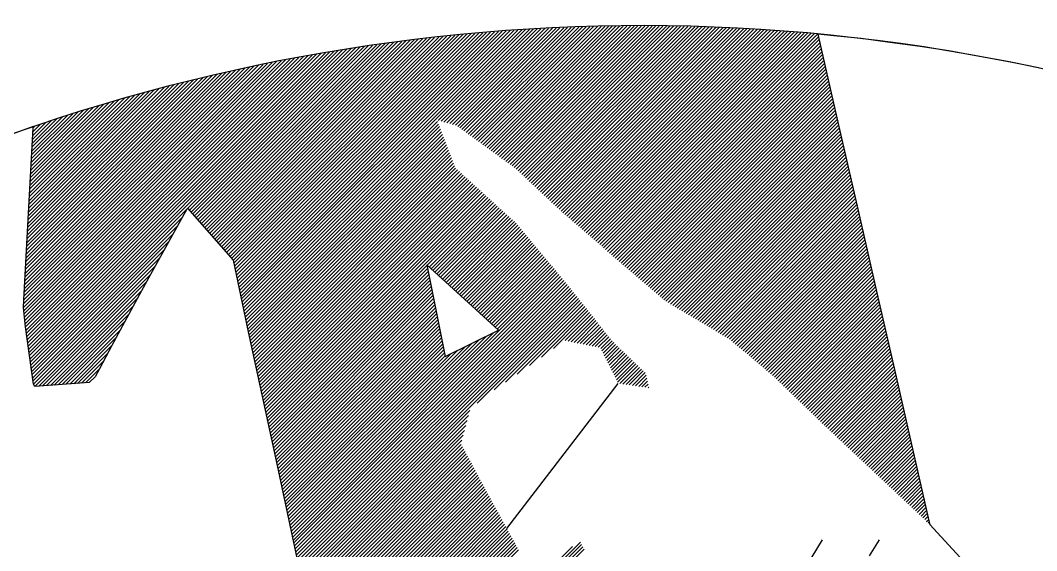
# Model space of a CAD drawing. Header units: inches. Extents: x 0 to 36, y 0 to 24.
# Drawn here: x 8.973 to 9.496, y 22.082 to 22.355 of the extents above; entities that cross this region are included whole.
import ezdxf

# ---------------------------------------------------------------- set-up
doc = ezdxf.new("R2010")
doc.units = ezdxf.units.IN
doc.header["$MEASUREMENT"] = 0
doc.layers.add('CoverSheet', color=7, linetype='CONTINUOUS')

msp = doc.modelspace()

# ---------------------------------------------------------------- linework, layer by layer
at = {"layer": 'CoverSheet'}
for p, q in [((9.19117, 22.30263), (9.23912, 22.35059)), ((9.19264, 22.30224), (9.24109, 22.35069)), ((9.1941, 22.30185), (9.24306, 22.3508)), ((9.19557, 22.30145), (9.24502, 22.3509)), ((9.19704, 22.30106), (9.24697, 22.35099)), ((9.19822, 22.30038), (9.24892, 22.35108)), ((9.1993, 22.2996), (9.25087, 22.35117)), ((9.20038, 22.29881), (9.25282, 22.35125)), ((9.20146, 22.29803), (9.25476, 22.35133)), ((9.20254, 22.29725), (9.25669, 22.3514)), ((9.20362, 22.29646), (9.25862, 22.35147)), ((9.20469, 22.29568), (9.26055, 22.35154)), ((9.20577, 22.2949), (9.26248, 22.3516)), ((9.20685, 22.29411), (9.2644, 22.35166)), ((9.20793, 22.29333), (9.26631, 22.35171)), ((9.20901, 22.29255), (9.26823, 22.35177)), ((9.21009, 22.29176), (9.27013, 22.35181)), ((9.21116, 22.29098), (9.27204, 22.35186)), ((9.21224, 22.2902), (9.27394, 22.35189)), ((9.21332, 22.28942), (9.27584, 22.35193)), ((9.2144, 22.28863), (9.27773, 22.35196)), ((9.21548, 22.28785), (9.27962, 22.35199)), ((9.21656, 22.28707), (9.2815, 22.35201)), ((9.21764, 22.28628), (9.28339, 22.35204)), ((9.21871, 22.2855), (9.28527, 22.35205)), ((9.21979, 22.28472), (9.28714, 22.35207)), ((9.22087, 22.28393), (9.28901, 22.35208)), ((9.22195, 22.28315), (9.29088, 22.35208)), ((9.22303, 22.28237), (9.29274, 22.35208)), ((9.22411, 22.28158), (9.2946, 22.35208)), ((9.22518, 22.2808), (9.29646, 22.35208)), ((9.22626, 22.28002), (9.29831, 22.35207)), ((9.22734, 22.27924), (9.30016, 22.35206)), ((9.22835, 22.27839), (9.30201, 22.35204)), ((9.22931, 22.27748), (9.30385, 22.35202)), ((9.23027, 22.27658), (9.30569, 22.352)), ((9.23123, 22.27568), (9.30753, 22.35198)), ((9.2322, 22.27478), (9.30936, 22.35195)), ((9.23316, 22.27388), (9.31119, 22.35192)), ((9.23412, 22.27298), (9.31302, 22.35188)), ((9.23508, 22.27208), (9.31484, 22.35184)), ((9.23604, 22.27118), (9.31666, 22.3518)), ((9.237, 22.27028), (9.31848, 22.35175)), ((9.23796, 22.26938), (9.32029, 22.3517)), ((9.23892, 22.26848), (9.3221, 22.35165)), ((9.23988, 22.26757), (9.3239, 22.3516)), ((9.24084, 22.26667), (9.32571, 22.35154)), ((9.2418, 22.26577), (9.32751, 22.35148)), ((9.24276, 22.26487), (9.3293, 22.35141)), ((9.24372, 22.26397), (9.3311, 22.35134)), ((9.24468, 22.26307), (9.33289, 22.35127)), ((9.24564, 22.26217), (9.33467, 22.3512)), ((9.24661, 22.26127), (9.33646, 22.35112)), ((9.24757, 22.26037), (9.33824, 22.35104)), ((9.24853, 22.25947), (9.34001, 22.35095)), ((9.24949, 22.25857), (9.34179, 22.35087)), ((9.25045, 22.25767), (9.34356, 22.35078)), ((9.25145, 22.2568), (9.34533, 22.35068)), ((9.25244, 22.25594), (9.34709, 22.35059)), ((9.07493, 22.24038), (9.18005, 22.3455)), ((9.0758, 22.23939), (9.18216, 22.34574)), ((9.07667, 22.23839), (9.18426, 22.34598)), ((9.07754, 22.2374), (9.18635, 22.34621)), ((9.07841, 22.23641), (9.18844, 22.34644)), ((9.07927, 22.23541), (9.19052, 22.34667)), ((9.08014, 22.23442), (9.1926, 22.34688)), ((9.08101, 22.23343), (9.19468, 22.3471)), ((9.08188, 22.23244), (9.19675, 22.3473)), ((9.08272, 22.23141), (9.19881, 22.34751)), ((9.08305, 22.22988), (9.20087, 22.34771)), ((9.08337, 22.22835), (9.20293, 22.3479)), ((9.0837, 22.22681), (9.20498, 22.34809)), ((9.08403, 22.22528), (9.20702, 22.34827)), ((9.08436, 22.22375), (9.20906, 22.34845)), ((9.08469, 22.22222), (9.2111, 22.34862)), ((9.08502, 22.22068), (9.21313, 22.34879)), ((9.08535, 22.21915), (9.21516, 22.34896)), ((9.08568, 22.21762), (9.21718, 22.34912)), ((9.086, 22.21608), (9.21919, 22.34927)), ((9.08633, 22.21455), (9.22121, 22.34943)), ((9.08666, 22.21302), (9.22322, 22.34957)), ((9.08699, 22.21148), (9.22522, 22.34971)), ((9.08732, 22.20995), (9.22722, 22.34985)), ((9.08765, 22.20842), (9.22921, 22.34999)), ((9.08798, 22.20689), (9.2312, 22.35011)), ((9.0883, 22.20535), (9.23319, 22.35024)), ((9.18823, 22.30341), (9.23517, 22.35036)), ((9.1897, 22.30302), (9.23715, 22.35047)), ((9.25344, 22.25507), (9.34886, 22.35049)), ((9.25444, 22.25421), (9.35062, 22.35039)), ((9.25543, 22.25334), (9.35237, 22.35028)), ((9.25643, 22.25248), (9.35412, 22.35017)), ((9.25742, 22.25161), (9.35587, 22.35006)), ((9.25842, 22.25074), (9.35762, 22.34995)), ((9.25942, 22.24988), (9.35937, 22.34983)), ((9.26041, 22.24901), (9.36111, 22.34971)), ((9.26141, 22.24815), (9.36285, 22.34958)), ((9.2624, 22.24728), (9.36458, 22.34946)), ((9.2634, 22.24642), (9.36631, 22.34933)), ((9.2644, 22.24555), (9.36804, 22.3492)), ((9.26539, 22.24469), (9.36977, 22.34906)), ((9.26639, 22.24382), (9.37149, 22.34893)), ((9.26738, 22.24295), (9.37322, 22.34879)), ((9.26838, 22.24209), (9.37493, 22.34864)), ((9.26938, 22.24122), (9.37665, 22.3485)), ((9.27037, 22.24036), (9.37836, 22.34835)), ((9.27137, 22.23949), (9.38007, 22.3482)), ((9.27236, 22.23863), (9.38178, 22.34804)), ((9.27336, 22.23776), (9.38348, 22.34788)), ((9.27436, 22.2369), (9.38392, 22.34646)), ((9.38363, 22.34787), (9.39431, 22.301)), ((9.39015, 22.3472), (9.38363, 22.34787)), ((9.4059, 22.34562), (9.39015, 22.3472)), ((9.42078, 22.34368), (9.4059, 22.34562)), ((9.05929, 22.25825), (9.14121, 22.34016)), ((9.06016, 22.25726), (9.14342, 22.34051)), ((9.06103, 22.25627), (9.14562, 22.34085)), ((9.0619, 22.25527), (9.14781, 22.34118)), ((9.06277, 22.25428), (9.15, 22.34151)), ((9.06364, 22.25329), (9.15218, 22.34183)), ((9.06451, 22.25229), (9.15436, 22.34215)), ((9.06537, 22.2513), (9.15653, 22.34246)), ((9.06624, 22.25031), (9.1587, 22.34276)), ((9.06711, 22.24932), (9.16086, 22.34306)), ((9.06798, 22.24832), (9.16301, 22.34336)), ((9.06885, 22.24733), (9.16516, 22.34364)), ((9.06972, 22.24634), (9.16731, 22.34392)), ((9.07059, 22.24534), (9.16944, 22.3442)), ((9.07146, 22.24435), (9.17158, 22.34447)), ((9.07232, 22.24336), (9.1737, 22.34474)), ((9.07319, 22.24237), (9.17582, 22.345)), ((9.07406, 22.24137), (9.17794, 22.34525)), ((9.27535, 22.23603), (9.38426, 22.34494)), ((9.27635, 22.23516), (9.38461, 22.34343)), ((9.27734, 22.2343), (9.38496, 22.34191)), ((9.27834, 22.23343), (9.3853, 22.3404)), ((9.43628, 22.34147), (9.42078, 22.34368)), ((9.45112, 22.33925), (9.43628, 22.34147)), ((8.97554, 22.1987), (9.11193, 22.33508)), ((8.97577, 22.19706), (9.11422, 22.33551)), ((8.976, 22.19543), (9.1165, 22.33594)), ((8.97622, 22.19379), (9.11878, 22.33636)), ((8.97645, 22.19216), (9.12105, 22.33677)), ((8.97668, 22.19053), (9.12332, 22.33717)), ((8.9769, 22.18889), (9.12558, 22.33757)), ((8.97713, 22.18726), (9.12783, 22.33796)), ((8.97736, 22.18562), (9.13008, 22.33834)), ((8.97758, 22.18399), (9.13232, 22.33872)), ((8.97781, 22.18235), (9.13455, 22.33909)), ((8.97804, 22.18072), (9.13677, 22.33945)), ((8.97826, 22.17908), (9.13899, 22.33981)), ((9.27934, 22.23257), (9.38565, 22.33888)), ((9.28033, 22.2317), (9.386, 22.33737)), ((9.28133, 22.23084), (9.38634, 22.33585)), ((9.46313, 22.33714), (9.45112, 22.33925)), ((9.48131, 22.33376), (9.46313, 22.33714)), ((8.97463, 22.20524), (9.10268, 22.33329)), ((8.97466, 22.20712), (9.10035, 22.33282)), ((8.97476, 22.20909), (9.09802, 22.33234)), ((8.97486, 22.2036), (9.105, 22.33375)), ((8.97487, 22.21106), (9.09567, 22.33186)), ((8.97498, 22.21303), (9.09332, 22.33137)), ((8.97509, 22.20197), (9.10732, 22.3342)), ((8.97509, 22.215), (9.09096, 22.33088)), ((8.97519, 22.21697), (9.0886, 22.33037)), ((8.9753, 22.21894), (9.08622, 22.32986)), ((8.97532, 22.20033), (9.10963, 22.33464)), ((9.28233, 22.22998), (9.38669, 22.33434)), ((9.28334, 22.22912), (9.38704, 22.33282)), ((9.28434, 22.22826), (9.38738, 22.33131)), ((9.28534, 22.22741), (9.38773, 22.32979)), ((9.49735, 22.33048), (9.48131, 22.33376)), ((8.97541, 22.2209), (9.08384, 22.32934)), ((8.97552, 22.22287), (9.08145, 22.32881)), ((8.97562, 22.22484), (9.07905, 22.32827)), ((8.97573, 22.22681), (9.07664, 22.32772)), ((8.97584, 22.22878), (9.07423, 22.32717)), ((8.97595, 22.23075), (9.0718, 22.32661)), ((8.97605, 22.23272), (9.06937, 22.32604)), ((8.97616, 22.23469), (9.06693, 22.32546)), ((8.97627, 22.23666), (9.06448, 22.32487)), ((9.28635, 22.22655), (9.38807, 22.32828)), ((9.28735, 22.22569), (9.38842, 22.32676)), ((9.28836, 22.22483), (9.38877, 22.32524)), ((8.97638, 22.23863), (9.06202, 22.32427)), ((8.97648, 22.2406), (9.05956, 22.32367)), ((8.97659, 22.24257), (9.05708, 22.32305)), ((8.9767, 22.24453), (9.05459, 22.32243)), ((8.97681, 22.2465), (9.0521, 22.32179)), ((8.97691, 22.24847), (9.04959, 22.32115)), ((8.97702, 22.25044), (9.04708, 22.3205)), ((8.97713, 22.25241), (9.04455, 22.31984)), ((8.97724, 22.25438), (9.04202, 22.31916)), ((9.28936, 22.22398), (9.38911, 22.32373)), ((9.29036, 22.22312), (9.38946, 22.32221)), ((9.29137, 22.22226), (9.38981, 22.3207)), ((9.29237, 22.2214), (9.39015, 22.31918)), ((8.97734, 22.25635), (9.03948, 22.31848)), ((8.97745, 22.25832), (9.03692, 22.31779)), ((8.97756, 22.26029), (9.03436, 22.31708)), ((8.97767, 22.26226), (9.03178, 22.31637)), ((8.97777, 22.26423), (9.0292, 22.31565)), ((8.97788, 22.26619), (9.0266, 22.31491)), ((8.97799, 22.26816), (9.02399, 22.31417)), ((9.29338, 22.22055), (9.3905, 22.31767)), ((9.29438, 22.21969), (9.39085, 22.31615)), ((9.29538, 22.21883), (9.39119, 22.31464)), ((8.9781, 22.27013), (9.02138, 22.31341)), ((8.9782, 22.2721), (9.01875, 22.31264)), ((8.97831, 22.27407), (9.01611, 22.31186)), ((8.97842, 22.27604), (9.01345, 22.31107)), ((8.97853, 22.27801), (9.01079, 22.31027)), ((8.97864, 22.27998), (9.00811, 22.30946)), ((8.97874, 22.28195), (9.00542, 22.30863)), ((9.29639, 22.21797), (9.39154, 22.31312)), ((9.29739, 22.21712), (9.39189, 22.31161)), ((9.2984, 22.21626), (9.39223, 22.31009)), ((8.97885, 22.28392), (9.00272, 22.30779)), ((8.97896, 22.28589), (9.00001, 22.30694)), ((8.97907, 22.28785), (8.99728, 22.30607)), ((8.97917, 22.28982), (8.99454, 22.3052)), ((8.97928, 22.29179), (8.99179, 22.3043)), ((8.97939, 22.29376), (8.98903, 22.3034)), ((9.2994, 22.2154), (9.39258, 22.30858)), ((9.3004, 22.21454), (9.39292, 22.30706)), ((9.30141, 22.21369), (9.39327, 22.30555)), ((9.30241, 22.21283), (9.39362, 22.30403)), ((8.9797, 22.30028), (8.93788, 22.28516)), ((8.97713, 22.25241), (8.97971, 22.29967)), ((8.9795, 22.29573), (8.98625, 22.30248)), ((8.9796, 22.2977), (8.98345, 22.30155)), ((8.97971, 22.29967), (8.9797, 22.30028)), ((8.97971, 22.29967), (8.98065, 22.3006)), ((9.08863, 22.20382), (9.18775, 22.30294)), ((9.08896, 22.20229), (9.18828, 22.3016)), ((9.08929, 22.20075), (9.1888, 22.30026)), ((9.08962, 22.19922), (9.18932, 22.29892)), ((9.30342, 22.21197), (9.39396, 22.30252)), ((9.30442, 22.21111), (9.39431, 22.301)), ((9.30546, 22.21029), (9.39466, 22.29949)), ((9.39431, 22.301), (9.40436, 22.25706)), ((9.08995, 22.19769), (9.18984, 22.29758)), ((9.09028, 22.19615), (9.19036, 22.29624)), ((9.0906, 22.19462), (9.19088, 22.2949)), ((9.09093, 22.19309), (9.1914, 22.29356)), ((9.30662, 22.20959), (9.395, 22.29797)), ((9.30779, 22.2089), (9.39535, 22.29646)), ((9.30895, 22.2082), (9.3957, 22.29494)), ((9.31012, 22.20751), (9.39604, 22.29343)), ((9.09126, 22.19156), (9.19192, 22.29222)), ((9.09159, 22.19002), (9.19244, 22.29088)), ((9.09192, 22.18849), (9.19297, 22.28954)), ((9.09225, 22.18696), (9.19349, 22.2882)), ((9.31129, 22.20681), (9.39639, 22.29191)), ((9.31245, 22.20612), (9.39673, 22.2904)), ((9.31362, 22.20542), (9.39708, 22.28888)), ((9.09258, 22.18542), (9.19401, 22.28686)), ((9.0929, 22.18389), (9.19453, 22.28552)), ((9.09323, 22.18236), (9.19505, 22.28418)), ((9.09356, 22.18083), (9.19557, 22.28283)), ((9.31479, 22.20473), (9.39743, 22.28737)), ((9.31595, 22.20403), (9.39777, 22.28585)), ((9.31712, 22.20334), (9.39812, 22.28434)), ((9.31829, 22.20264), (9.39847, 22.28282)), ((9.09389, 22.17929), (9.19609, 22.28149)), ((9.09422, 22.17776), (9.19661, 22.28015)), ((9.09455, 22.17623), (9.19718, 22.27886)), ((9.09488, 22.17469), (9.19816, 22.27798)), ((9.31945, 22.20195), (9.39881, 22.28131)), ((9.32062, 22.20125), (9.39916, 22.27979)), ((9.32179, 22.20056), (9.39951, 22.27828)), ((9.0952, 22.17316), (9.19913, 22.27709)), ((9.09553, 22.17163), (9.20011, 22.2762)), ((9.09586, 22.17009), (9.20108, 22.27532)), ((9.09619, 22.16856), (9.20206, 22.27443)), ((9.09652, 22.16703), (9.20303, 22.27354)), ((9.09685, 22.1655), (9.20401, 22.27266)), ((9.32295, 22.19986), (9.39985, 22.27676)), ((9.32412, 22.19917), (9.4002, 22.27524)), ((9.32529, 22.19847), (9.40055, 22.27373)), ((9.32645, 22.19777), (9.40089, 22.27221)), ((9.09718, 22.16396), (9.20498, 22.27177)), ((9.09751, 22.16243), (9.20596, 22.27088)), ((9.09783, 22.1609), (9.20693, 22.27)), ((9.09816, 22.15936), (9.20791, 22.26911)), ((9.09849, 22.15783), (9.20888, 22.26822)), ((9.09882, 22.1563), (9.20986, 22.26733)), ((9.32762, 22.19708), (9.40124, 22.2707)), ((9.32879, 22.19638), (9.40158, 22.26918)), ((9.32995, 22.19569), (9.40193, 22.26767)), ((9.09915, 22.15477), (9.21083, 22.26645)), ((9.09948, 22.15323), (9.21181, 22.26556)), ((9.09981, 22.1517), (9.21278, 22.26467)), ((9.10013, 22.15017), (9.21376, 22.26379)), ((9.10046, 22.14863), (9.21473, 22.2629)), ((9.18254, 22.22885), (9.21571, 22.26201)), ((9.33112, 22.19499), (9.40228, 22.26615)), ((9.33228, 22.1943), (9.40262, 22.26464)), ((9.33345, 22.1936), (9.40297, 22.26312)), ((9.33462, 22.19291), (9.40332, 22.26161)), ((8.97849, 22.17745), (9.05877, 22.25773)), ((9.05877, 22.25773), (9.05643, 22.25352)), ((9.05929, 22.25825), (9.05877, 22.25773)), ((9.08272, 22.23141), (9.05929, 22.25825)), ((9.18352, 22.22796), (9.21668, 22.26113)), ((9.18449, 22.22708), (9.21766, 22.26024)), ((9.18546, 22.22619), (9.21863, 22.25935)), ((9.18644, 22.2253), (9.21961, 22.25847)), ((9.18741, 22.22441), (9.22058, 22.25758)), ((9.18839, 22.22353), (9.22155, 22.25669)), ((9.33578, 22.19221), (9.40366, 22.26009)), ((9.33695, 22.19152), (9.40401, 22.25858)), ((9.33812, 22.19082), (9.40436, 22.25706)), ((9.40436, 22.25706), (9.41405, 22.21464)), ((8.97487, 22.21106), (8.97713, 22.25241)), ((8.97872, 22.17581), (9.05643, 22.25352)), ((9.05643, 22.25352), (9.04005, 22.22411)), ((9.18936, 22.22264), (9.22253, 22.25581)), ((9.19033, 22.22175), (9.2235, 22.25492)), ((9.19131, 22.22086), (9.22448, 22.25403)), ((9.19228, 22.21997), (9.22545, 22.25315)), ((9.19325, 22.21909), (9.22643, 22.25226)), ((9.19423, 22.2182), (9.2274, 22.25137)), ((9.33913, 22.18998), (9.4047, 22.25555)), ((9.34014, 22.18913), (9.40505, 22.25403)), ((9.34115, 22.18827), (9.40539, 22.25252)), ((8.97894, 22.17418), (9.05409, 22.24932)), ((9.1952, 22.21731), (9.22836, 22.25046)), ((9.19618, 22.21642), (9.2292, 22.24945)), ((9.19715, 22.21554), (9.23005, 22.24844)), ((9.19812, 22.21465), (9.2309, 22.24742)), ((9.1991, 22.21376), (9.23174, 22.24641)), ((9.34216, 22.18742), (9.40574, 22.251)), ((9.34317, 22.18657), (9.40609, 22.24949)), ((9.34418, 22.18572), (9.40643, 22.24797)), ((9.34519, 22.18486), (9.40678, 22.24646)), ((8.97917, 22.17254), (9.05175, 22.24512)), ((8.9794, 22.17091), (9.04941, 22.24092)), ((9.20007, 22.21287), (9.23259, 22.24539)), ((9.20105, 22.21198), (9.23344, 22.24438)), ((9.20202, 22.2111), (9.23428, 22.24336)), ((9.20299, 22.21021), (9.23513, 22.24235)), ((9.20397, 22.20932), (9.23598, 22.24133)), ((9.3462, 22.18401), (9.40713, 22.24494)), ((9.34721, 22.18316), (9.40747, 22.24343)), ((9.34822, 22.18231), (9.40782, 22.24191)), ((8.97962, 22.16927), (9.04707, 22.23672)), ((9.20494, 22.20843), (9.23682, 22.24032)), ((9.20591, 22.20755), (9.23767, 22.2393)), ((9.20689, 22.20666), (9.23852, 22.23829)), ((9.20786, 22.20577), (9.23936, 22.23727)), ((9.20884, 22.20488), (9.24021, 22.23626)), ((9.34922, 22.18145), (9.40817, 22.2404)), ((9.35023, 22.1806), (9.40851, 22.23888)), ((9.35124, 22.17975), (9.40886, 22.23737)), ((9.35225, 22.1789), (9.40921, 22.23585)), ((8.97985, 22.16764), (9.04473, 22.23252)), ((9.0906, 22.19462), (9.08272, 22.23141)), ((9.20981, 22.204), (9.24106, 22.23524)), ((9.21078, 22.20311), (9.2419, 22.23423)), ((9.21176, 22.20222), (9.24275, 22.23321)), ((9.21273, 22.20133), (9.2436, 22.2322)), ((9.2137, 22.20044), (9.24444, 22.23118)), ((9.21468, 22.19956), (9.24529, 22.23017)), ((9.35326, 22.17805), (9.40955, 22.23434)), ((9.35427, 22.17719), (9.4099, 22.23282)), ((9.35528, 22.17634), (9.41024, 22.23131)), ((8.98048, 22.16641), (9.04239, 22.22831)), ((9.10079, 22.1471), (9.18238, 22.22869)), ((9.10112, 22.14557), (9.18269, 22.22714)), ((9.10145, 22.14403), (9.183, 22.22559)), ((9.11328, 22.08885), (9.24953, 22.2251)), ((9.21921, 22.19543), (9.1823, 22.22907)), ((9.1823, 22.22907), (9.19183, 22.18186)), ((9.21565, 22.19867), (9.24614, 22.22915)), ((9.21663, 22.19778), (9.24698, 22.22814)), ((9.2176, 22.19689), (9.24783, 22.22712)), ((9.21857, 22.19601), (9.24868, 22.22611)), ((9.35629, 22.17549), (9.41059, 22.22979)), ((9.3573, 22.17464), (9.41094, 22.22827)), ((9.35831, 22.17378), (9.41128, 22.22676)), ((9.35932, 22.17293), (9.41163, 22.22524)), ((8.98248, 22.16655), (9.04005, 22.22411)), ((8.98449, 22.16669), (9.03771, 22.21991)), ((9.04005, 22.22411), (9.03542, 22.21576)), ((9.10178, 22.1425), (9.18332, 22.22404)), ((9.10211, 22.14097), (9.18363, 22.22249)), ((9.10243, 22.13944), (9.18394, 22.22094)), ((9.11361, 22.08732), (9.25037, 22.22408)), ((9.11394, 22.08578), (9.25122, 22.22307)), ((9.11426, 22.08425), (9.25207, 22.22205)), ((9.11459, 22.08272), (9.25291, 22.22104)), ((9.11492, 22.08118), (9.25375, 22.22001)), ((9.36033, 22.17208), (9.41198, 22.22373)), ((9.3613, 22.17119), (9.41232, 22.22221)), ((9.36224, 22.17027), (9.41267, 22.2207)), ((8.98649, 22.16683), (9.03542, 22.21576)), ((9.03542, 22.21576), (9.02023, 22.18754)), ((9.10276, 22.1379), (9.18425, 22.21939)), ((9.10309, 22.13637), (9.18457, 22.21785)), ((9.10342, 22.13484), (9.18488, 22.2163)), ((9.10375, 22.1333), (9.18519, 22.21475)), ((9.11525, 22.07965), (9.25458, 22.21898)), ((9.11558, 22.07812), (9.2554, 22.21794)), ((9.11591, 22.07658), (9.25623, 22.2169)), ((9.11624, 22.07505), (9.25705, 22.21587)), ((9.11656, 22.07352), (9.25788, 22.21483)), ((9.36319, 22.16936), (9.41302, 22.21918)), ((9.36414, 22.16845), (9.41336, 22.21767)), ((9.36509, 22.16753), (9.41371, 22.21615)), ((9.36603, 22.16662), (9.41405, 22.21464)), ((9.41405, 22.21464), (9.42306, 22.17524)), ((8.97466, 22.20712), (8.97487, 22.21106)), ((8.98849, 22.16697), (9.03325, 22.21173)), ((9.10408, 22.13177), (9.1855, 22.2132)), ((9.10441, 22.13024), (9.18582, 22.21165)), ((9.10473, 22.1287), (9.18613, 22.2101)), ((9.11689, 22.07199), (9.2587, 22.2138)), ((9.11722, 22.07045), (9.25953, 22.21276)), ((9.11755, 22.06892), (9.26035, 22.21172)), ((9.20827, 22.15778), (9.26118, 22.21069)), ((9.21704, 22.16468), (9.262, 22.20965)), ((9.36698, 22.1657), (9.4144, 22.21312)), ((9.36793, 22.16479), (9.41475, 22.21161)), ((9.36888, 22.16387), (9.41509, 22.21009)), ((8.97577, 22.19706), (8.97466, 22.20712)), ((8.9905, 22.16712), (9.03108, 22.2077)), ((9.10506, 22.12717), (9.18644, 22.20855)), ((9.10539, 22.12564), (9.18675, 22.207)), ((9.10572, 22.12411), (9.18707, 22.20545)), ((9.22291, 22.16869), (9.26283, 22.20861)), ((9.22887, 22.17279), (9.26365, 22.20758)), ((9.23512, 22.17719), (9.26448, 22.20654)), ((9.24138, 22.18158), (9.2653, 22.2055)), ((9.24763, 22.18597), (9.26613, 22.20447)), ((9.36982, 22.16296), (9.41544, 22.20858)), ((9.37077, 22.16205), (9.41579, 22.20706)), ((9.37172, 22.16113), (9.41613, 22.20555)), ((9.37267, 22.16022), (9.41648, 22.20403)), ((8.9925, 22.16726), (9.02891, 22.20367)), ((8.9945, 22.1674), (9.02674, 22.19963)), ((9.10605, 22.12257), (9.18738, 22.2039)), ((9.10638, 22.12104), (9.18769, 22.20236)), ((9.10671, 22.11951), (9.18801, 22.20081)), ((9.10703, 22.11797), (9.18832, 22.19926)), ((9.25354, 22.19002), (9.26695, 22.20343)), ((9.25509, 22.18971), (9.26778, 22.2024)), ((9.25665, 22.1894), (9.26861, 22.20136)), ((9.2582, 22.18909), (9.26943, 22.20032)), ((9.25976, 22.18879), (9.27026, 22.19929)), ((9.37361, 22.1593), (9.41683, 22.20252)), ((9.37456, 22.15839), (9.41717, 22.201)), ((9.37551, 22.15748), (9.41752, 22.19949)), ((8.97985, 22.16764), (8.97577, 22.19706)), ((8.99651, 22.16754), (9.02457, 22.1956)), ((9.10539, 22.12564), (9.0906, 22.19462)), ((9.10736, 22.11644), (9.18863, 22.19771)), ((9.10769, 22.11491), (9.18894, 22.19616)), ((9.10802, 22.11338), (9.18926, 22.19461)), ((9.11295, 22.09038), (9.2168, 22.19423)), ((9.19183, 22.18186), (9.21921, 22.19543)), ((9.26131, 22.18848), (9.27108, 22.19825)), ((9.26286, 22.18817), (9.27191, 22.19721)), ((9.26442, 22.18786), (9.27273, 22.19618)), ((9.26597, 22.18756), (9.27356, 22.19514)), ((9.26753, 22.18725), (9.27438, 22.1941)), ((9.37645, 22.15656), (9.41787, 22.19797)), ((9.3774, 22.15565), (9.41821, 22.19646)), ((9.37835, 22.15473), (9.41856, 22.19494)), ((8.99851, 22.16768), (9.0224, 22.19157)), ((9.10835, 22.11184), (9.18957, 22.19306)), ((9.10868, 22.11031), (9.18988, 22.19151)), ((9.10901, 22.10878), (9.19019, 22.18996)), ((9.10933, 22.10724), (9.19051, 22.18841)), ((9.11196, 22.09498), (9.20573, 22.18874)), ((9.11229, 22.09345), (9.20942, 22.19057)), ((9.11262, 22.09191), (9.21311, 22.1924)), ((9.26908, 22.18694), (9.27521, 22.19307)), ((9.27063, 22.18663), (9.27603, 22.19203)), ((9.27186, 22.186), (9.27686, 22.191)), ((9.27248, 22.18476), (9.27768, 22.18996)), ((9.27311, 22.18352), (9.2786, 22.18901)), ((9.3793, 22.15382), (9.4189, 22.19343)), ((9.38024, 22.1529), (9.41925, 22.19191)), ((9.38119, 22.15199), (9.4196, 22.1904)), ((9.38214, 22.15108), (9.41994, 22.18888)), ((9.00051, 22.16782), (9.02023, 22.18754)), ((9.00252, 22.16797), (9.01806, 22.18351)), ((9.02023, 22.18754), (9.01372, 22.17544)), ((9.10966, 22.10571), (9.19082, 22.18687)), ((9.10999, 22.10418), (9.19113, 22.18532)), ((9.11032, 22.10264), (9.19144, 22.18377)), ((9.11098, 22.09958), (9.19465, 22.18326)), ((9.11131, 22.09805), (9.19835, 22.18508)), ((9.11164, 22.09651), (9.20204, 22.18691)), ((9.27373, 22.18228), (9.27955, 22.1881)), ((9.27435, 22.18105), (9.2805, 22.18719)), ((9.27498, 22.17981), (9.28145, 22.18628)), ((9.2756, 22.17857), (9.2824, 22.18537)), ((9.27622, 22.17733), (9.28335, 22.18446)), ((9.27685, 22.17609), (9.2843, 22.18355)), ((9.38309, 22.15016), (9.42029, 22.18737)), ((9.38403, 22.14925), (9.42064, 22.18585)), ((9.38498, 22.14833), (9.42098, 22.18434)), ((9.00452, 22.16811), (9.01589, 22.17947)), ((9.11065, 22.10111), (9.19176, 22.18222)), ((9.27747, 22.17485), (9.28525, 22.18264)), ((9.27809, 22.17361), (9.2862, 22.18173)), ((9.27871, 22.17238), (9.28715, 22.18082)), ((9.27934, 22.17114), (9.2881, 22.1799)), ((9.27996, 22.1699), (9.28906, 22.17899)), ((9.28058, 22.16866), (9.29001, 22.17808)), ((9.38593, 22.14742), (9.42133, 22.18282)), ((9.38689, 22.14652), (9.42168, 22.1813)), ((9.38785, 22.14561), (9.42202, 22.17979)), ((9.38881, 22.14471), (9.42237, 22.17827)), ((9.00652, 22.16825), (9.01372, 22.17544)), ((9.01372, 22.17544), (9.01155, 22.17141)), ((9.28169, 22.1679), (9.29096, 22.17717)), ((9.28331, 22.16766), (9.29191, 22.17626)), ((9.28493, 22.16742), (9.29286, 22.17535)), ((9.28655, 22.16719), (9.29381, 22.17444)), ((9.28818, 22.16695), (9.29476, 22.17353)), ((9.38976, 22.14381), (9.42271, 22.17676)), ((9.39072, 22.14291), (9.42306, 22.17524)), ((9.39168, 22.14201), (9.42341, 22.17373)), ((9.42306, 22.17524), (9.43276, 22.13282)), ((8.98048, 22.16641), (8.97985, 22.16764)), ((9.00853, 22.16839), (8.98048, 22.16641)), ((9.00853, 22.16839), (9.01155, 22.17141)), ((9.01155, 22.17141), (9.00853, 22.16839)), ((9.22355, 22.09324), (9.28091, 22.16802)), ((9.2898, 22.16671), (9.29531, 22.17222)), ((9.29142, 22.16647), (9.29563, 22.17067)), ((9.29304, 22.16623), (9.29595, 22.16913)), ((9.29467, 22.16599), (9.29626, 22.16759)), ((9.39264, 22.1411), (9.42375, 22.17221)), ((9.3936, 22.1402), (9.4241, 22.1707)), ((9.39456, 22.1393), (9.42445, 22.16918)), ((9.39552, 22.1384), (9.42479, 22.16767)), ((9.29629, 22.16575), (9.29658, 22.16604)), ((9.39648, 22.1375), (9.42514, 22.16615)), ((9.39744, 22.13659), (9.42549, 22.16464)), ((9.3984, 22.13569), (9.42583, 22.16312)), ((9.39936, 22.13479), (9.42618, 22.16161)), ((9.40032, 22.13389), (9.42653, 22.16009)), ((9.40128, 22.13299), (9.42687, 22.15858)), ((9.40224, 22.13208), (9.42722, 22.15706)), ((9.11788, 22.06739), (9.20453, 22.15404)), ((9.4032, 22.13118), (9.42756, 22.15555)), ((9.40416, 22.13028), (9.42791, 22.15403)), ((9.40512, 22.12938), (9.42826, 22.15252)), ((9.11821, 22.06585), (9.20383, 22.15148)), ((9.11854, 22.06432), (9.20314, 22.14892)), ((9.40608, 22.12848), (9.4286, 22.151)), ((9.40704, 22.12757), (9.42895, 22.14949)), ((9.408, 22.12667), (9.4293, 22.14797)), ((9.40896, 22.12577), (9.42964, 22.14646)), ((9.11886, 22.06279), (9.20244, 22.14636)), ((9.11919, 22.06126), (9.20174, 22.14381)), ((9.11952, 22.05972), (9.20105, 22.14125)), ((9.40992, 22.12487), (9.42999, 22.14494)), ((9.41088, 22.12397), (9.43034, 22.14343)), ((9.41184, 22.12306), (9.43068, 22.14191)), ((9.11985, 22.05819), (9.20035, 22.13869)), ((9.12018, 22.05666), (9.20005, 22.13653)), ((9.4128, 22.12216), (9.43103, 22.1404)), ((9.41376, 22.12126), (9.43137, 22.13888)), ((9.41471, 22.12036), (9.43172, 22.13737)), ((9.07734, 22.00824), (9.202, 22.1329)), ((9.07879, 22.00782), (9.20266, 22.13169)), ((9.12051, 22.05512), (9.2007, 22.13532)), ((9.12084, 22.05359), (9.20135, 22.13411)), ((9.41567, 22.11946), (9.43207, 22.13585)), ((9.41663, 22.11855), (9.43241, 22.13434)), ((9.41759, 22.11765), (9.43276, 22.13282)), ((9.41855, 22.11675), (9.43311, 22.1313)), ((9.43276, 22.13282), (9.44107, 22.09646)), ((9.08024, 22.0074), (9.20331, 22.13048)), ((9.08168, 22.00699), (9.20396, 22.12927)), ((9.08313, 22.00657), (9.20461, 22.12806)), ((9.08457, 22.00616), (9.20526, 22.12685)), ((9.08602, 22.00574), (9.20591, 22.12564)), ((9.11788, 22.06739), (9.10539, 22.12564)), ((9.41951, 22.11585), (9.43345, 22.12979)), ((9.42047, 22.11495), (9.4338, 22.12827)), ((9.42143, 22.11404), (9.43415, 22.12676)), ((9.08746, 22.00532), (9.20657, 22.12443)), ((9.08891, 22.00491), (9.20722, 22.12322)), ((9.09018, 22.00432), (9.20787, 22.12201)), ((9.09144, 22.00372), (9.20852, 22.1208)), ((9.42239, 22.11314), (9.43449, 22.12524)), ((9.42335, 22.11224), (9.43484, 22.12373)), ((9.42431, 22.11134), (9.43519, 22.12221)), ((9.42527, 22.11044), (9.43553, 22.1207)), ((9.0927, 22.00312), (9.20917, 22.11959)), ((9.09396, 22.00252), (9.20982, 22.11838)), ((9.09522, 22.00192), (9.21048, 22.11717)), ((9.09648, 22.00131), (9.21113, 22.11596)), ((9.42623, 22.10954), (9.43588, 22.11918)), ((9.42719, 22.10863), (9.43622, 22.11767)), ((9.42815, 22.10773), (9.43657, 22.11615)), ((9.09774, 22.00071), (9.21178, 22.11475)), ((9.099, 22.00011), (9.21243, 22.11354)), ((9.10027, 21.99951), (9.21308, 22.11233)), ((9.10153, 21.99891), (9.21373, 22.11112)), ((9.10279, 21.99831), (9.21439, 22.10991)), ((9.42911, 22.10683), (9.43692, 22.11464)), ((9.43007, 22.10593), (9.43726, 22.11312)), ((9.43103, 22.10503), (9.43761, 22.11161)), ((9.43199, 22.10412), (9.43796, 22.11009)), ((9.10405, 21.99771), (9.21504, 22.1087)), ((9.10531, 21.99711), (9.2157, 22.1075)), ((9.10657, 21.99651), (9.21636, 22.1063)), ((9.10783, 21.99591), (9.21702, 22.1051)), ((9.43295, 22.10322), (9.4383, 22.10858)), ((9.43391, 22.10232), (9.43865, 22.10706)), ((9.43487, 22.10142), (9.439, 22.10555)), ((9.10909, 21.99531), (9.21768, 22.1039)), ((9.11035, 21.99471), (9.21834, 22.1027)), ((9.11161, 21.9941), (9.219, 22.1015)), ((9.11287, 21.9935), (9.21967, 22.1003)), ((9.43583, 22.10052), (9.43934, 22.10403)), ((9.43679, 22.09961), (9.43969, 22.10252)), ((9.43775, 22.09871), (9.44003, 22.101)), ((9.4387, 22.09781), (9.44038, 22.09949)), ((9.11363, 21.9924), (9.22033, 22.0991)), ((9.11411, 21.99102), (9.22099, 22.0979)), ((9.1146, 21.98964), (9.22165, 22.09669)), ((9.11508, 21.98826), (9.22231, 22.09549)), ((9.11556, 21.98688), (9.22297, 22.09429)), ((9.43966, 22.09691), (9.44073, 22.09797)), ((9.44062, 22.09601), (9.44107, 22.09646)), ((9.44107, 22.09646), (9.44133, 22.09534)), ((9.44133, 22.09534), (9.48887, 22.04363)), ((9.44133, 22.09534), (9.48887, 22.04363)), ((9.11604, 21.9855), (9.22363, 22.09309)), ((9.11652, 21.98412), (9.22429, 22.09189)), ((9.117, 21.98274), (9.22496, 22.09069)), ((9.11748, 21.98136), (9.22562, 22.08949)), ((9.11797, 21.97998), (9.22628, 22.08829)), ((9.11845, 21.9786), (9.22694, 22.08709)), ((9.11893, 21.97722), (9.2276, 22.08589)), ((9.11941, 21.97584), (9.22825, 22.08468)), ((9.12645, 21.95309), (9.25727, 22.08392)), ((9.12684, 21.95162), (9.2614, 22.08618)), ((9.12723, 21.95015), (9.26204, 22.08496)), ((9.12762, 21.94868), (9.26268, 22.08374)), ((9.29775, 21.94222), (9.386, 22.08742)), ((9.41032, 22.07913), (9.41536, 22.08742)), ((9.11989, 21.97446), (9.22886, 22.08343)), ((9.12037, 21.97308), (9.22947, 22.08218)), ((9.12801, 21.9472), (9.26332, 22.08252))]:
    msp.add_line(p, q, dxfattribs=at)
for radius, start, end in [(1.24972, 247.51338, 247.36281), (0.97402, 251.32273, 251.1453)]:
    msp.add_arc((9.29312, 21.37801), radius, start, end, dxfattribs=at)

doc.saveas('drawing.dxf')
